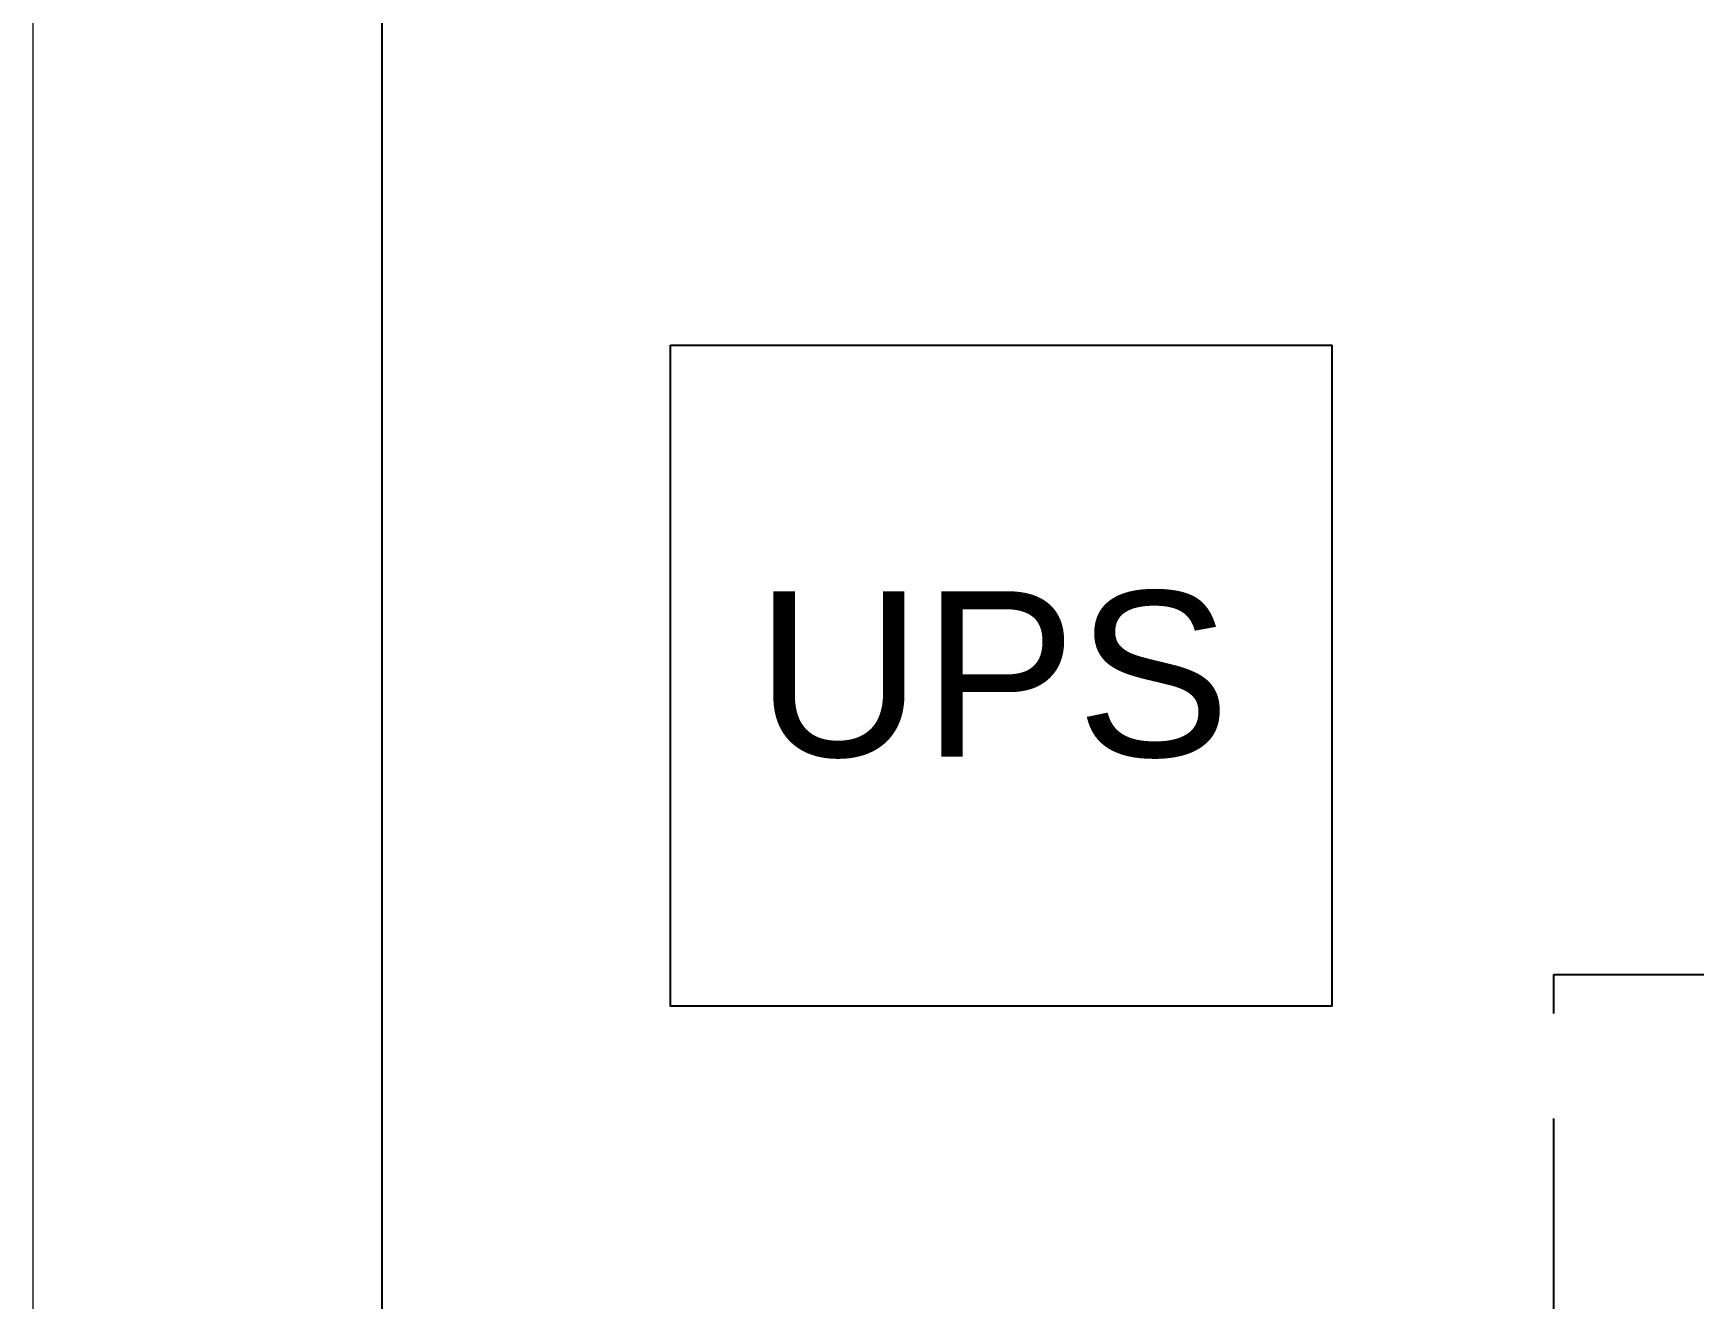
# Paper-space layout 'Sample Network Drawing - A1 Sheet' of a CAD drawing. Extents: x 49 to 806, y 22 to 564.
# Drawn here: x 563.19 to 588.3, y 137.29 to 156.44 of the extents above; entities that cross this region are included whole.
import ezdxf

# ---------------------------------------------------------------- set-up
doc = ezdxf.new("R2010")
doc.units = 0
doc.linetypes.add('HIDDEN2', pattern=[4.7625, 3.175, -1.5875])
for name, color, linetype, lineweight in [('G-ANNO-SYMB', 1, 'Continuous', 13), ('N-ANNO-TEXT-EXST', 252, 'Continuous', 18), ('N-EQPM-EXST', 252, 'Continuous', 25), ('N-SGNL-ELEC_EXST', 252, 'HIDDEN2', 25)]:
    doc.layers.add(name, color=color, linetype=linetype, lineweight=lineweight)
doc.styles.add('_CGS_2-5_NOTES', font='arial.ttf', dxfattribs={"height": 2.5})

psp = doc.layouts.new('Sample Network Drawing - A1 Sheet')

# ---------------------------------------------------------------- linework, layer by layer
at = {"layer": 'G-ANNO-SYMB', "ltscale": 10}
psp.add_lwpolyline([(563.192, 257.187), (660.53, 257.187), (660.53, 109.469), (563.192, 109.469)], close=True, dxfattribs=at)
at = {"layer": 'N-EQPM-EXST'}
psp.add_lwpolyline([(570.657, 195.202), (606.557, 195.202, -0.414214), (608.745, 193.015), (608.745, 116.099, -0.414214), (606.557, 113.912), (570.657, 113.912, -0.414214), (568.47, 116.099), (568.47, 193.015, -0.414214)], format="xyb", close=True, dxfattribs=at)
psp.add_lwpolyline([(572.829, 151.722), (582.829, 151.722), (582.829, 141.722), (572.829, 141.722)], close=True, dxfattribs=at)
at = {"layer": 'N-SGNL-ELEC_EXST'}
for p, q in [((586.19, 136.845), (586.19, 142.2)), ((586.19, 142.2), (597.326, 142.2))]:
    psp.add_line(p, q, dxfattribs=at)

# ---------------------------------------------------------------- texts
at = {"layer": 'N-ANNO-TEXT-EXST', "insert": (577.706, 147.997), "char_height": 2.5, "width": 9.41618, "attachment_point": 2, "style": '_CGS_2-5_NOTES'}
psp.add_mtext('UPS', dxfattribs=at)

doc.saveas('drawing.dxf')
